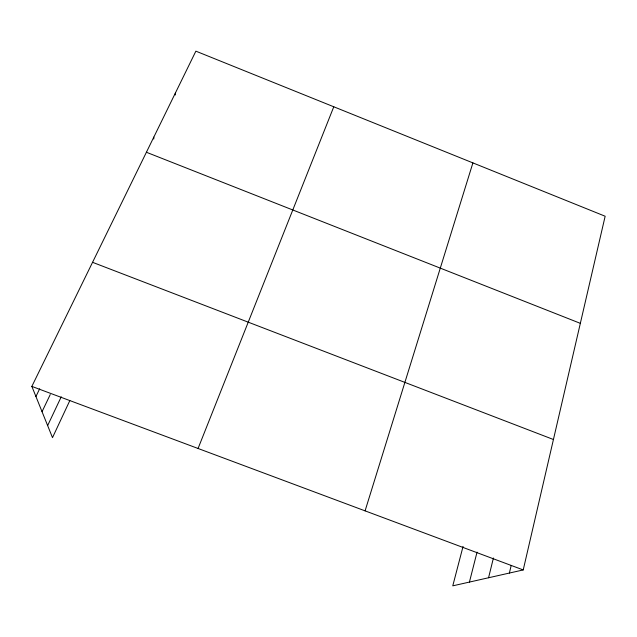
<?xml version="1.0" encoding="UTF-8"?>
<svg xmlns="http://www.w3.org/2000/svg" width="637" height="637" viewBox="0 0 637 637"><rect width="100%" height="100%" fill="white"/><g stroke="black" fill="none" stroke-linecap="round" stroke-linejoin="round"><path stroke-width="0.96" d="M153.772 139.009L153.82 137.098M175.239 95.009L175.35 93.09M463.059 546.427L452.772 585.841L523.224 569.932L605.15 216.23L195.87 51.159L31.85 386.396L52.497 437.635L69.831 400.569M509.385 573.053L511.185 565.489M488.563 577.759L493.42 558.004M469.429 582.083L477.041 552.128M365.081 510.866L472.901 162.889M198.067 448.48L333.78 106.777M47.64 425.588L61.24 396.811M42.042 411.693L50.251 394.542M35.927 396.517L39.685 388.769M31.85 386.396L523.224 569.932M92.556 262.317L553.434 439.506M146.406 152.259L580.339 323.341"/></g></svg>
